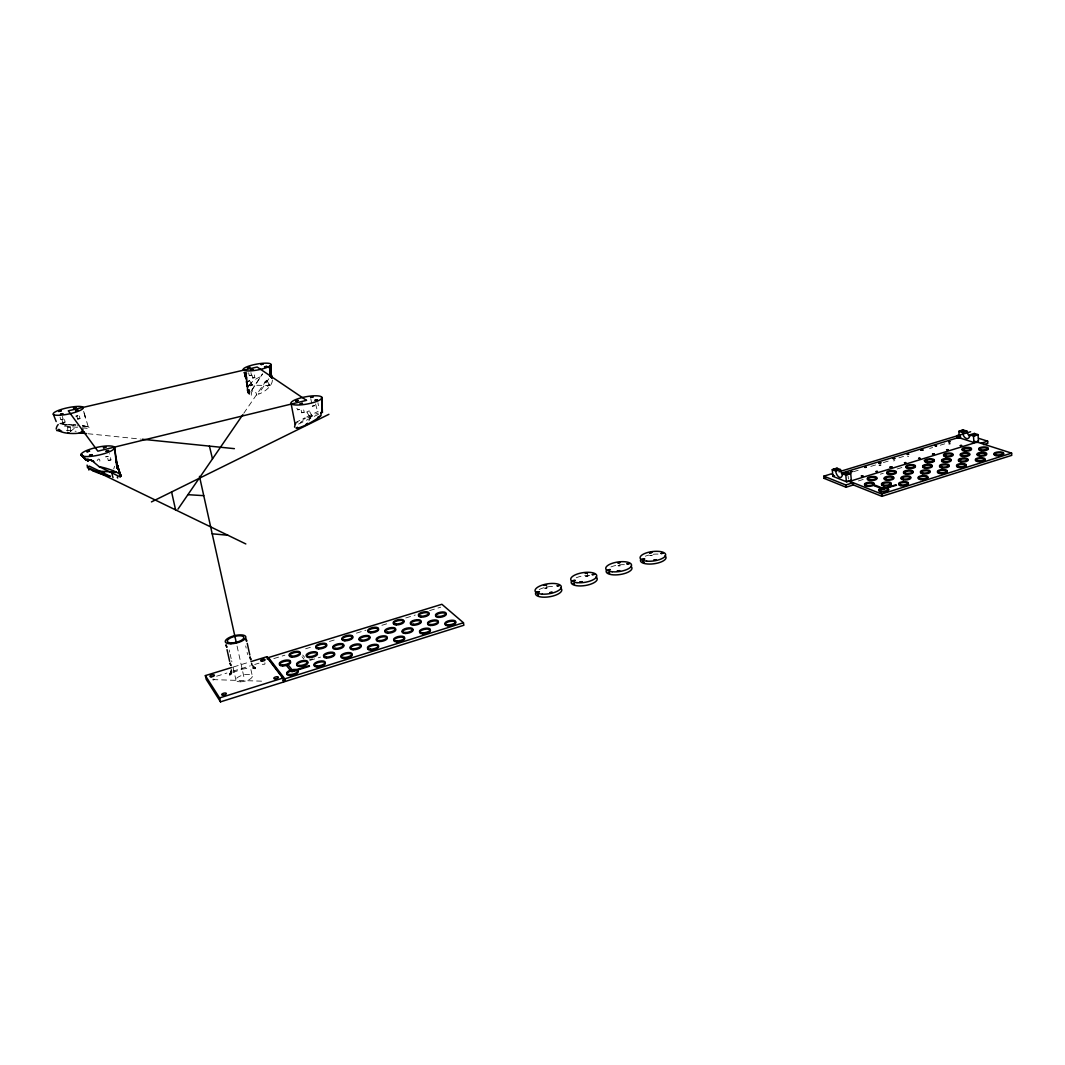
<?xml version="1.0" encoding="UTF-8"?>
<svg xmlns="http://www.w3.org/2000/svg" width="1065" height="1065" viewBox="0 0 1065 1065"><rect width="100%" height="100%" fill="white"/><g stroke="black" fill="none" stroke-linecap="round" stroke-linejoin="round"><path stroke-width="0.75" stroke-dasharray="5 3.75" d="M587.867 576.311L587.441 573.05M264.879 662.789L264.959 663.948M546.984 587.973L546.518 584.951M244.031 372.218L249.197 394.103L262.562 373.842M244.617 373.495L249.197 394.103L262.429 374.055M113.729 468.933L114.581 466.244M110.96 459.974L108.284 460.519L107.152 455.873M108.284 460.519L110.986 459.827L109.522 453.663M312.138 415.989L309.156 410.744L306.92 412.062L309.183 410.797M306.866 411.995L309.915 417.307L312.151 416.149L310.035 417.32M308.877 420.875L311.419 415.922M948.835 443.865L950.339 443.825L948.862 443.959M97.155 460.599C98.965 456.539 101.295 461.078 98.925 463.235M312.245 406.098L314.734 405.645L312.258 406.204M268.873 378.754L258.236 394.263A14.058 7.442 -32.1 0 0 272.254 379.193M243.805 413.247L268.26 377.636M80.021 418.638L77.625 419.144L76.227 413.553M77.585 419.038L79.995 418.518L79.023 414.378M77.852 415.856L75.961 416.362M65.058 422.193L62.755 422.672L61.291 417.041M62.662 422.539L65.098 422.006L63.767 416.468M62.449 416.402L63.101 419.277L60.745 419.783M70.343 431.511L77.599 425.72M316.838 408.8L315.373 403.116M232.809 672.574L241.875 669.193M295.351 422.645L301.049 419.823M306.747 417.001L318.155 411.37M318.741 414.125L297.934 424.403A15.602 2.769 -29 0 1 303.179 420.582M264.506 664.267L262.296 664.307M908.738 456.645L907.5 456.619M75.895 415.962L77.878 415.683M309.436 659.821L312.471 658.876M309.915 660.407L320.565 657.092M858.417 480.941L864.301 479.13M880.356 474.178L883.271 473.273M897.103 468.999L903.386 467.056M233.421 666.983L249.49 662.044M216.608 676.208L226.925 673.027M232.809 671.216L250.328 665.825M254.681 664.48L259.021 663.149M273.798 658.596L284.927 655.175M305.588 648.798L311.952 646.841M329.444 641.463L337.392 639.013M356.469 633.143L366.001 630.2M381.896 625.301L389.843 622.852M405.752 617.966L415.283 615.024M429.594 610.618L440.724 607.183M853.398 471.742L859.735 469.798M870.811 466.417L877.094 464.5M883.378 462.583L889.608 460.679M898.94 457.83L903.573 456.419M929.639 448.458L932.66 447.526M940.222 445.223L944.761 443.839M213.067 680.176L214.438 679.284L212.96 679.071M241.862 669.193L250.009 667.915M249.197 394.103A14.058 7.442 -32.1 0 1 249.25 385.184L270.457 385.463M212.854 679.616L264.107 681.241M75.775 425.388L59.227 423.697L76.547 425.468M82.391 426.053L87.343 426.559M82.844 426.106L87.57 426.586M69.278 426.519L62.795 425.867A15.336 4.5 -0.4 0 1 75.908 424.562M72.526 426.852L78.996 427.518M82.245 427.837L88.728 428.503L83.642 411.197M66.336 430.3L76.134 431.298M87.929 433.735L140.593 439.099M249.277 375.705L251.473 375.266L250.821 372.058M254.855 377.543L252.631 377.915L251.58 373.149M63.088 419.144L60.718 419.623L59.999 416.974M251.433 375.146L249.25 375.532L248.544 372.391M297.508 409.879C302.806 408.92 295.484 410.85 296.855 406.803M301.688 412.834L304.177 412.315L303.285 407.882M252.658 378.102L254.868 377.649L253.869 372.817M894.813 460.613L893.468 460.905M304.151 412.235L301.675 412.648L300.45 406.777M264.959 382.162L266.956 380.831L264.879 381.989L267.688 386.196L269.658 384.918L267.581 386.076M269.512 384.705L266.916 380.777M247.506 381.976L249.45 380.604L247.373 381.749L250.208 385.929L252.165 384.691L250.115 385.836M252.139 384.598L249.45 380.604M302.726 655.055L304.63 657.358M302.007 656.719L303.911 659.022M244.085 372.67L249.956 392.08L244.085 372.43M244.018 372.55L249.476 392.958L244.125 372.271M83.656 411.316L85.519 418.918L83.909 410.864M229.228 649.996L229.707 652.153M230.186 654.323L231.158 658.636M231.638 660.793L231.877 661.871M233.075 667.249L235.951 680.122M237.056 646.069L243.858 676.781M245.709 645.949L246.175 648.106M247.12 652.419L247.599 654.576M250.901 669.605L252.312 676.022M310.807 398.776L311.672 403.182M317.916 402.743L318.488 405.698M244.457 373.362L248.345 393.384L244.79 373.07M244.777 373.296L248.012 392.958L245.163 372.67M245.15 372.896L247.732 392.479L245.669 372.271M848.139 476.335L848.392 479.01M245.629 372.364L247.373 391.427L246.281 372.044M246.348 373.509L247.293 390.842L247.027 373.056M67.707 426.972L67.761 431.139M70.343 426.932L70.383 431.112M59.866 423.431A6.883 5.125 -87.7 0 1 63.567 423.803M82.311 425.294A15.336 4.5 -0.4 0 1 88.728 428.503M84.814 426.998A6.923 4.939 84.8 0 1 89.127 427.398M251.273 395.248A6.523 2.849 81 0 1 253.43 390.442A6.523 2.849 81 0 1 256.825 395.208M249.25 385.184A14.058 7.442 -32.1 0 1 261.378 376.464M296.749 422.432A7.189 3.528 88.3 0 1 297.92 422.099M307.825 417.799A15.602 2.769 -29 0 1 318.129 413.06M539.236 589.544A13.299 5.032 -9.1 0 1 555.637 586.535M576.232 577.763A13.153 4.939 -8.5 0 1 590.156 575.473M610.937 566.953A13.02 4.846 -8 0 1 624.716 564.703M645.284 556.223A12.9 4.753 -7.4 0 1 648.891 555.065M653.045 554.306A12.9 4.753 -7.4 0 1 659.328 554.173M879.064 465.179L881.048 465.072L879.091 465.112M267.515 385.823L269.219 384.611L267.515 385.876M585.697 576.458L587.88 576.125L585.737 576.378M649.903 555.557L652.073 555.331L649.903 555.557M250.049 385.57L251.952 384.412L250.049 385.517M618.126 565.808L620.203 565.768L618.139 565.768M544.761 588.226L546.971 588.026L544.787 588.173M108.35 456.366L105.635 456.858L108.337 456.286M309.902 417.214L311.978 416.002L309.928 417.187M240.397 681.813A8.44 3.208 -14.1 0 0 252.338 676.168A8.44 3.208 -14.1 0 0 239.652 676.262A8.44 3.208 -14.1 0 0 240.397 681.813"/><path stroke-width="1.5" d="M231.331 669.885L231.132 671.749M321.936 397.658A15.722 3.688 -10.5 0 1 298.839 404.993A15.722 3.688 -10.5 0 1 298.626 398.536A15.722 3.688 -10.5 0 1 321.936 397.658L321.83 406.258L321.643 397.019L322.282 409.466M250.568 658.543L249.956 656.865L250.754 659.741M322.309 409.413L322.056 405.099L322.415 412.315L320.885 413.06M297.548 427.278L296.003 428.037A15.602 2.769 -29 0 0 307.053 424.456A15.602 2.769 -29 0 0 320.671 415.843L322.189 409.652M271.096 364.643A14.204 2.969 -10.5 0 1 249.876 370.913A14.204 2.969 -10.5 0 1 250.421 365.588A14.204 2.969 -10.5 0 1 271.096 364.643L269.991 373.775L271.003 364.949L270.377 376.571L270.763 365.282L271.242 377.263A14.058 7.442 -32.1 0 1 271.588 377.689L270.377 365.654L271.242 377.263M230.999 672.321L231.172 671.589L229.814 674.638L231.451 673.346M93.76 470.663L96.489 471.409M904.491 462.716L906.035 462.623L904.544 462.809M103.571 474.963L104.663 471.502M861.385 475.922L862.903 475.895M864.833 467.335L866.351 467.202L864.873 467.429M106.034 451.174L108.776 450.575L106.074 451.254M103.425 447.699L106.141 447.114L103.491 447.806M86.957 451.706L89.686 451.121L87.011 451.813M960.297 445.529L961.815 445.49L960.324 445.623M947.983 449.803L946.545 449.736L948.036 449.656M948.689 441.722L950.18 441.682L948.742 441.842M918.629 458.336L920.147 458.23L918.642 458.416M907.3 454.356L908.804 454.249L907.327 454.449M894.76 458.629L893.282 458.735M893.269 458.629L894.773 458.522M87.463 459.068L92.189 460.826L99.058 466.616L119.879 476.814A16.934 3.421 15.7 0 0 116.271 472.101A16.934 3.421 15.7 0 0 99.058 466.616M230.732 673.826L229.787 674.638M317.317 399.828L314.841 400.28L317.317 399.695M177.962 509.15L242.873 414.618M298.187 400.586L295.724 401.039M295.697 400.906L298.2 400.453M77.998 410.305L75.615 410.824M75.562 410.704L77.971 410.171M75.841 407.589L73.538 408.055M73.472 407.935L75.868 407.416M60.612 414.179L63.048 413.646L60.638 414.285M61.064 410.97L58.721 411.503M58.642 411.37L61.051 410.85M266.769 366.466L264.586 366.893M264.519 366.759L266.769 366.347M261.058 364.456L263.268 364.03L261.165 364.603M253.204 369.608L250.994 370.048M250.927 369.914L253.164 369.488M249.796 367.292L247.626 367.718M247.559 367.585L249.782 367.159M113.063 471.542L115.486 472.487L112.903 471.689M116.977 468.028L116.325 460.972L116.87 468.068M229.934 674.465L230.719 673.839M862.823 476.002L861.399 476.068M305.043 418.212L303.245 419.038M317.583 417.373L320.671 415.843M151.443 501.908L328.899 414.312M975.473 441.469L973.796 441.482M70.157 427.132L67.774 427.078M976.152 442.388L977.99 442.361M231.957 667.436L205.359 675.596L206.237 679.403L220.508 701.848L283.956 681.88L283.13 677.992L266.876 656.719L250.941 661.605M285.34 681.44L463.874 625.248L463.448 622.745L441.882 604.281L268.487 657.558L269.032 660.06L285.34 681.44L284.794 678.858L268.487 657.558M1011.617 453.131L977.138 442.095L849.737 481.327L881.687 494.04L1011.617 453.131L1011.75 455.354L881.887 496.343L852.399 484.548M205.359 675.596L219.603 697.921L283.13 677.992M284.794 678.858L463.448 622.745M924.194 460.639L927.309 459.681M823.857 476.148L845.796 484.988L853.198 482.711L853.398 484.948L846.009 487.224L824.07 478.345L823.857 476.148L831.139 473.925L833.389 474.817M980.865 443.293L987.668 441.19L987.814 443.346L983.567 444.664M837.33 470.304L837.13 468.241A12.287 3.98 -5 0 0 832.271 469.718L835.626 471.036A5.924 3.062 72.4 0 0 839.46 477.36A5.924 3.062 72.4 0 0 842.362 473.685L847.274 472.194L850.709 473.526L851.308 480.222L846.409 481.739L832.897 476.335L832.271 469.718L837.13 468.241L840.498 469.559A5.911 3.075 72.4 0 0 842.814 474.737M963.505 432.017L963.359 430.007A12.008 3.621 -3.7 0 0 958.859 431.365L962.494 432.523A5.698 3.395 71.8 0 0 966.461 438.514A5.698 3.395 71.8 0 0 969.789 434.826L974.315 433.442L978.029 434.6L978.455 441.096L973.916 442.481L959.299 437.795L958.859 431.365L963.359 430.007L967.007 431.152A5.684 3.408 71.8 0 0 969.669 436.384M835.626 471.036L840.498 469.559M962.494 432.523L967.007 431.152M958.553 438.221L957.169 437.782L957.022 435.652L960.39 434.627M838.927 471.795L970.614 431.751M824.07 478.345L825.894 477.786M841.417 473.14L960.071 437.063M850.868 480.981L848.845 481.42L850.522 481.646M93.866 470.517L96.449 471.249M974.182 435.132C977.364 434.453 971.307 434.533 974.182 435.132A5.684 3.408 71.8 0 0 974.315 433.442M93.121 470.876L116.325 472.128M252.791 667.888C259.541 669.779 250.701 666.024 251.646 663.375M187.906 494.679L203.748 495.664M959.991 436.583L957.022 435.652M212.201 533.805L227.857 535.242M59.813 429.634L58.176 429.475A15.336 4.5 -0.4 0 0 68.147 433.269A15.336 4.5 -0.4 0 0 84.295 432.137L81.033 431.804M56.671 430.54L61.597 431.045M79.263 432.843L86.292 433.562M142.244 439.259L234.393 448.658M68.306 432.829L68.985 432.909L68.12 432.789M90.605 459.974L93.507 461.371M969.789 434.826L973.49 435.998L978.029 434.6A12.008 3.621 -3.7 0 1 973.49 435.998L973.916 442.481A11.981 3.661 -3.6 0 0 978.455 441.096M978.575 438.314L987.668 441.19M842.362 473.685L845.796 475.03L850.709 473.526A12.287 3.98 -5 0 1 845.796 475.03L846.409 481.739A12.274 4.02 -4.9 0 0 851.308 480.222M89.886 468.32L245.829 543.949M93.787 461.425L90.658 460.013M81.526 455.527L88.089 461.305M81.246 455.221L87.876 460.772L87.57 459.987M81.1 454.888L86.119 460.173L81.22 454.089L85.573 459.827M282.757 680.295L283.956 681.88M120.784 475.27L117.19 466.017L120.917 476.095L117.083 464.992L120.784 476.308L116.924 463.914L120.558 476.508L116.631 462.237L120.252 476.681M269.991 375.692L270.337 376.491M53.356 414.285L56.179 421.554M271.881 377.596L269.192 366.427L271.881 378.155L269.858 366.041L271.588 377.689M209.446 446.115L212.481 458.882M291.051 403.409L295.058 424.016M246.574 640.278C245.017 635.672 247.053 644.205 246.601 640.424M219.603 697.921L220.508 701.848M227.031 649.663L229.641 661.338M199.475 476.335L236.337 642.834M171.598 491.963L175.579 509.882M247.24 643.327L249.796 654.988M250.608 658.689L250.781 659.555M266.876 656.719L267.408 659.222M116.937 463.049L114.541 447.859A17.107 3.967 -12.3 0 0 89.726 449.337A17.107 3.967 -12.3 0 0 89.154 456.486A17.107 3.967 -12.3 0 0 114.541 447.859M114.487 447.486L116.258 462.543M845.796 484.988L846.009 487.224M881.687 494.04L881.887 496.343M959.299 437.795A11.981 3.661 -3.6 0 1 960.776 437.209M832.897 476.335A12.274 4.02 -4.9 0 1 834.521 475.709M847.274 472.194A5.911 3.075 72.4 0 1 846.995 474.351M82.178 431.112A6.923 4.939 84.8 0 1 82.937 429.035M56.192 429.115A6.883 5.125 -87.7 0 1 58.216 424.562M321.284 412.275A15.602 2.769 -29 0 1 322.415 412.315M294.566 427.132A7.189 3.528 88.3 0 1 295.844 423.377M113.036 477.626A7.322 2.063 63.5 0 1 113.156 472.381M117.23 477.093A7.322 2.063 63.5 0 1 117.696 477.985M88.648 468.547A17.746 1.571 83.5 0 1 88.888 470.051M87.104 465.112A22.804 5.152 -89 0 1 87.556 467.921M88.715 460.479A8.533 2.263 38.4 0 1 88.129 459.468M560.576 588.026A13.299 5.032 -9.1 0 1 549.101 596.826A13.299 5.032 -9.1 0 1 536.374 591.661M595.894 576.977A13.153 4.939 -8.5 0 1 585.391 585.497A13.153 4.939 -8.5 0 1 571.652 580.944M630.919 566.407A13.02 4.846 -8 0 1 620.07 574.528A13.02 4.846 -8 0 1 606.544 570.068M664.986 555.85A12.9 4.753 -7.4 0 1 653.937 563.771A12.9 4.753 -7.4 0 1 641.01 559.032M880.861 462.849L878.878 463.022L880.861 462.849M539.396 591.687L537.186 592.113L539.396 591.727M537.625 594.989L538.344 595.322L537.625 594.989M587.441 573.05L585.244 573.356L587.414 573.17M656.24 559.711L654.056 560.017L656.24 559.711M651.7 552.535L649.543 552.841L651.7 552.535M582.196 581.676L579.972 581.983L582.196 581.676M573.383 583.793L574.567 584.099L573.449 583.673M847.9 473.659L845.863 473.832L847.9 473.659M663.242 553.201L661.072 553.507L663.242 553.201M837.05 469.412L835.053 469.652L837.037 469.385M226.778 647.121L226.06 645.084L226.778 647.121M230.852 665.306L230.12 663.255L230.852 665.306M306.254 424.296L307.612 423.324L306.267 424.269M644.618 559.019L642.435 559.311L644.618 559.019M642.821 562.04L643.806 562.373L642.821 562.04M629.202 563.638L627.019 563.864L629.202 563.638M619.577 570.667L617.367 570.947L619.577 570.667M619.883 562.6L617.7 562.853L619.883 562.639M610.205 569.575L608.009 569.828L610.205 569.615M552.123 592.313L549.873 592.646L552.123 592.313M608.448 572.797L609.739 573.103L608.435 572.797M546.518 584.991L544.295 585.324L546.518 584.991M963.545 431.085L961.602 431.258L963.492 431.179M594.496 574.341L592.286 574.647L594.496 574.341M575.127 580.385L572.903 580.651L575.113 580.438M934.404 453.956L932.421 454.143L934.391 453.996M559.152 585.564L556.915 585.83L559.138 585.617M922.956 450.029L920.985 450.176L922.956 450.029M892.017 467.003L890.007 467.136L892.017 467.003M877.4 471.436L875.869 471.569L877.4 471.462M851.96 471.649L850.442 471.808L851.947 471.595M92.202 454.688L89.433 455.301L92.189 454.622M936.508 445.862L935.03 445.876L936.508 445.796M313.03 396.952L310.554 397.431L313.017 396.846M302.407 403.449L299.891 403.928L302.393 403.342M307.905 423.697L306.92 424.216L307.825 423.75M309.023 665.692L291.943 671.03L292.409 671.629L309.502 666.277L309.023 665.692M293.035 671.057L291.317 671.589L286.645 665.652L288.349 665.119L293.035 671.057M895.572 484.895L883.205 488.782L896.49 485.254L895.572 484.895M884.269 488.768L883.031 489.155L874.019 485.613L875.244 485.227L884.269 488.768M306.494 400.36L97.847 451.174L68.306 410.824L257.158 367.012L306.494 400.36M254.216 668.021L254.202 668.008M255.334 668.221L254.522 668.048L255.334 668.221M110.174 476.281L89.287 466.111A16.934 3.421 15.7 0 0 93.068 470.85A16.934 3.421 15.7 0 0 110.174 476.281M996.095 455.647A4.846 1.518 -3.1 0 0 1003.683 454.143A4.846 1.518 -3.1 0 0 996.8 452.984A4.846 1.518 -3.1 0 0 996.095 455.647M996.055 454.808A4.846 1.518 -3.1 0 0 1003.629 453.317A4.846 1.518 -3.1 0 0 996.747 452.159A4.846 1.518 -3.1 0 0 996.055 454.808M979.52 456.073A4.819 1.518 -3.3 0 0 986.683 454.369A4.819 1.518 -3.3 0 0 979.441 453.464A4.819 1.518 -3.3 0 0 979.52 456.073M979.467 455.248A4.819 1.504 -3.3 0 0 986.643 453.544A4.819 1.504 -3.3 0 0 979.387 452.638A4.819 1.504 -3.3 0 0 979.467 455.248M964.437 451.067A4.739 1.478 -3.6 0 0 971.52 449.39A4.739 1.478 -3.6 0 0 964.424 448.511A4.739 1.478 -3.6 0 0 964.437 451.067M964.384 450.255A4.739 1.478 -3.6 0 0 971.466 448.578A4.739 1.478 -3.6 0 0 964.371 447.699A4.739 1.478 -3.6 0 0 964.384 450.255M981.158 450.681A4.766 1.478 -3.4 0 0 988.253 449.004A4.766 1.478 -3.4 0 0 981.065 448.125A4.766 1.478 -3.4 0 0 981.158 450.681M981.105 449.869A4.766 1.478 -3.4 0 0 988.2 448.179A4.766 1.478 -3.4 0 0 981.011 447.3A4.766 1.478 -3.4 0 0 981.105 449.869M943.923 462.277A4.793 1.531 -3.7 0 0 951.152 460.546A4.793 1.531 -3.7 0 0 944.003 459.614A4.793 1.531 -3.7 0 0 943.923 462.277M943.856 461.438A4.806 1.531 -3.7 0 0 951.085 459.721A4.806 1.531 -3.7 0 0 943.949 458.789A4.806 1.531 -3.7 0 0 943.856 461.438M962.654 456.446A4.779 1.504 -3.5 0 0 969.802 454.742A4.779 1.504 -3.5 0 0 962.64 453.836A4.779 1.504 -3.5 0 0 962.654 456.446M962.587 455.62A4.779 1.504 -3.5 0 0 969.749 453.916A4.779 1.504 -3.5 0 0 962.587 453.011A4.779 1.504 -3.5 0 0 962.587 455.62M945.893 456.818A4.753 1.504 -3.7 0 0 953.055 455.114A4.753 1.504 -3.7 0 0 945.973 454.209A4.753 1.504 -3.7 0 0 945.893 456.818M945.84 455.993A4.753 1.491 -3.7 0 0 952.989 454.289A4.753 1.491 -3.7 0 0 945.906 453.384A4.753 1.491 -3.7 0 0 945.84 455.993M927.136 462.623A4.766 1.518 -3.9 0 0 934.351 460.905A4.766 1.518 -3.9 0 0 927.295 459.974A4.766 1.518 -3.9 0 0 927.136 462.623M927.069 461.797A4.766 1.518 -3.9 0 0 934.298 460.08A4.766 1.518 -3.9 0 0 927.242 459.148A4.766 1.518 -3.9 0 0 927.069 461.797M941.913 467.841A4.846 1.558 -3.7 0 0 949.208 466.084A4.846 1.558 -3.7 0 0 942.006 465.125A4.846 1.558 -3.7 0 0 941.913 467.841M941.846 467.003A4.846 1.558 -3.7 0 0 949.141 465.259A4.846 1.558 -3.7 0 0 941.939 464.3A4.846 1.558 -3.7 0 0 941.846 467.003M960.83 461.917A4.832 1.531 -3.5 0 0 968.058 460.2A4.832 1.531 -3.5 0 0 960.83 459.255A4.832 1.531 -3.5 0 0 960.83 461.917M960.763 461.092A4.832 1.531 -3.5 0 0 968.005 459.361A4.832 1.531 -3.5 0 0 960.776 458.429A4.832 1.531 -3.5 0 0 960.763 461.092M977.856 461.571A4.859 1.544 -3.3 0 0 985.098 459.84A4.859 1.544 -3.3 0 0 977.777 458.895A4.859 1.544 -3.3 0 0 977.856 461.571M977.803 460.732A4.859 1.544 -3.3 0 0 985.045 459.002A4.859 1.544 -3.3 0 0 977.723 458.07A4.859 1.544 -3.3 0 0 977.803 460.732M939.849 473.512A4.886 1.584 -3.7 0 0 947.224 471.742A4.886 1.584 -3.7 0 0 939.956 470.743A4.886 1.584 -3.7 0 0 939.849 473.512M939.796 472.66A4.886 1.584 -3.7 0 0 947.171 470.89A4.886 1.584 -3.7 0 0 939.902 469.905A4.886 1.584 -3.7 0 0 939.796 472.66M958.966 467.508A4.872 1.571 -3.5 0 0 966.275 465.751A4.872 1.571 -3.5 0 0 958.979 464.793A4.872 1.571 -3.5 0 0 958.966 467.508M958.913 466.67A4.872 1.558 -3.5 0 0 966.221 464.912A4.872 1.558 -3.5 0 0 958.926 463.954A4.872 1.558 -3.5 0 0 958.913 466.67M866.764 486.279A4.872 1.611 -4.5 0 0 874.259 484.482A4.872 1.611 -4.5 0 0 867.23 483.443A4.872 1.611 -4.5 0 0 866.764 486.279M866.684 485.427A4.872 1.611 -4.5 0 0 874.192 483.63A4.872 1.611 -4.5 0 0 867.15 482.591A4.872 1.611 -4.5 0 0 866.684 485.427M886.4 480.169A4.846 1.597 -4.3 0 0 893.828 478.385A4.846 1.597 -4.3 0 0 886.759 477.373A4.846 1.597 -4.3 0 0 886.4 480.169M886.32 479.33A4.846 1.597 -4.3 0 0 893.761 477.546A4.846 1.597 -4.3 0 0 886.692 476.534A4.846 1.597 -4.3 0 0 886.32 479.33M905.796 474.138A4.832 1.571 -4.1 0 0 913.158 472.367A4.832 1.571 -4.1 0 0 906.062 471.382A4.832 1.571 -4.1 0 0 905.796 474.138M905.729 473.299A4.832 1.571 -4.1 0 0 913.091 471.542A4.832 1.571 -4.1 0 0 905.995 470.557A4.832 1.571 -4.1 0 0 905.729 473.299M924.966 468.174A4.819 1.544 -3.9 0 0 932.261 466.43A4.819 1.544 -3.9 0 0 925.152 465.472A4.819 1.544 -3.9 0 0 924.966 468.174M924.913 467.335A4.819 1.544 -3.9 0 0 932.195 465.591A4.819 1.544 -3.9 0 0 925.086 464.633A4.819 1.544 -3.9 0 0 924.913 467.335M908.152 468.494A4.793 1.544 -4.1 0 0 915.447 466.763A4.793 1.544 -4.1 0 0 908.418 465.804A4.793 1.544 -4.1 0 0 908.152 468.494M908.086 467.668A4.793 1.544 -4.1 0 0 915.381 465.924A4.793 1.544 -4.1 0 0 908.352 464.979A4.793 1.544 -4.1 0 0 908.086 467.668M888.956 474.444A4.806 1.558 -4.3 0 0 896.317 472.687A4.806 1.558 -4.3 0 0 889.302 471.702A4.806 1.558 -4.3 0 0 888.956 474.444M888.889 473.606A4.806 1.558 -4.3 0 0 896.237 471.848A4.806 1.558 -4.3 0 0 889.235 470.876A4.806 1.558 -4.3 0 0 888.889 473.606M869.533 480.461A4.819 1.584 -4.5 0 0 876.948 478.678A4.819 1.584 -4.5 0 0 869.972 477.679A4.819 1.584 -4.5 0 0 869.533 480.461M869.453 479.623A4.819 1.584 -4.5 0 0 876.881 477.852A4.819 1.584 -4.5 0 0 869.905 476.84A4.819 1.584 -4.5 0 0 869.453 479.623M883.777 486.013A4.899 1.624 -4.3 0 0 891.285 484.202A4.899 1.624 -4.3 0 0 884.163 483.164A4.899 1.624 -4.3 0 0 883.777 486.013M883.71 485.161A4.899 1.624 -4.3 0 0 891.219 483.364A4.899 1.624 -4.3 0 0 884.096 482.312A4.899 1.624 -4.3 0 0 883.71 485.161M903.386 479.876A4.872 1.597 -4.1 0 0 910.828 478.092A4.872 1.597 -4.1 0 0 903.679 477.08A4.872 1.597 -4.1 0 0 903.386 479.876M903.32 479.037A4.872 1.597 -4.1 0 0 910.761 477.253A4.872 1.597 -4.1 0 0 903.599 476.241A4.872 1.597 -4.1 0 0 903.32 479.037M922.756 473.819A4.859 1.584 -3.9 0 0 930.131 472.061A4.859 1.584 -3.9 0 0 922.956 471.076A4.859 1.584 -3.9 0 0 922.756 473.819M922.703 472.98A4.859 1.571 -3.9 0 0 930.065 471.223A4.859 1.571 -3.9 0 0 922.889 470.237A4.859 1.571 -3.9 0 0 922.703 472.98M920.506 479.583A4.899 1.611 -3.9 0 0 927.948 477.799A4.899 1.611 -3.9 0 0 920.706 476.774A4.899 1.611 -3.9 0 0 920.506 479.583M920.44 478.744A4.912 1.611 -3.9 0 0 927.881 476.947A4.912 1.611 -3.9 0 0 920.653 475.935A4.912 1.611 -3.9 0 0 920.44 478.744M900.937 485.733A4.926 1.637 -4.1 0 0 908.445 483.936A4.926 1.637 -4.1 0 0 901.23 482.884A4.926 1.637 -4.1 0 0 900.937 485.733M900.87 484.881A4.926 1.637 -4.1 0 0 908.378 483.084A4.926 1.637 -4.1 0 0 901.163 482.032A4.926 1.637 -4.1 0 0 900.87 484.881M881.114 491.963A4.939 1.664 -4.3 0 0 888.703 490.14A4.939 1.664 -4.3 0 0 881.514 489.061A4.939 1.664 -4.3 0 0 881.114 491.963M881.048 491.111A4.939 1.651 -4.3 0 0 888.636 489.274A4.939 1.651 -4.3 0 0 881.447 488.209A4.939 1.651 -4.3 0 0 881.048 491.111M60.266 415.217A15.349 3.155 -12 0 0 83.283 407.948A15.349 3.155 -12 0 0 61.251 409.426A15.349 3.155 -12 0 0 60.266 415.217M222.931 695.165A2.41 0.932 -14.5 0 0 226.352 693.528A2.41 0.932 -14.5 0 0 222.745 693.555A2.41 0.932 -14.5 0 0 222.931 695.165M211.083 676.834A2.343 0.879 -14.4 0 0 214.424 675.277A2.343 0.879 -14.4 0 0 210.937 675.317A2.343 0.879 -14.4 0 0 211.083 676.834M275.089 678.831A2.356 0.919 -13.7 0 0 278.378 677.234A2.356 0.919 -13.7 0 0 274.783 677.273A2.356 0.919 -13.7 0 0 275.089 678.831M261.884 661.205A2.29 0.865 -13.6 0 0 265.092 659.688A2.29 0.865 -13.6 0 0 261.617 659.741A2.29 0.865 -13.6 0 0 261.884 661.205M230.932 643.766A10.57 3.794 -13.6 0 0 245.842 636.923A10.57 3.794 -13.6 0 0 229.867 637.269A10.57 3.794 -13.6 0 0 230.932 643.766M231.811 642.887A8.507 3.049 -13.6 0 0 243.832 637.389A8.507 3.049 -13.6 0 0 230.999 637.655A8.507 3.049 -13.6 0 0 231.811 642.887M447.726 625.767A5.485 2.117 -10.8 0 0 455.873 622.626A5.485 2.117 -10.8 0 0 447.793 622.04A5.485 2.117 -10.8 0 0 447.726 625.767M447.553 624.836A5.498 2.117 -10.7 0 0 455.714 621.694A5.498 2.117 -10.7 0 0 447.633 621.108A5.498 2.117 -10.7 0 0 447.553 624.836M430.287 625.475A5.471 2.09 -11 0 0 438.461 622.346A5.471 2.09 -11 0 0 430.46 621.76A5.471 2.09 -11 0 0 430.287 625.475M430.127 624.543A5.471 2.09 -11 0 0 438.287 621.414A5.471 2.09 -11 0 0 430.3 620.828A5.471 2.09 -11 0 0 430.127 624.543M421.074 617.114A5.392 2.037 -11.1 0 0 429.142 614.052A5.392 2.037 -11.1 0 0 421.287 613.493A5.392 2.037 -11.1 0 0 421.074 617.114M420.901 616.196A5.392 2.024 -11.1 0 0 428.982 613.134A5.392 2.024 -11.1 0 0 421.128 612.588A5.392 2.024 -11.1 0 0 420.901 616.196M438.208 617.367A5.405 2.05 -10.8 0 0 446.262 614.292A5.405 2.05 -10.8 0 0 438.327 613.733A5.405 2.05 -10.8 0 0 438.208 617.367M438.035 616.435A5.418 2.05 -10.8 0 0 446.089 613.373A5.418 2.05 -10.8 0 0 438.168 612.814A5.418 2.05 -10.8 0 0 438.035 616.435M387.94 633.143A5.511 2.103 -11.7 0 0 395.794 629.735A5.511 2.103 -11.7 0 0 387.434 629.535A5.511 2.103 -11.7 0 0 387.94 633.143M387.753 632.211A5.511 2.09 -11.7 0 0 395.621 628.816A5.511 2.09 -11.7 0 0 387.261 628.603A5.511 2.09 -11.7 0 0 387.753 632.211M413.473 625.208A5.458 2.077 -11.2 0 0 421.181 621.867A5.458 2.077 -11.2 0 0 412.821 621.667A5.458 2.077 -11.2 0 0 413.473 625.208M413.3 624.276A5.458 2.077 -11.2 0 0 421.021 620.935A5.458 2.077 -11.2 0 0 412.661 620.749A5.458 2.077 -11.2 0 0 413.3 624.276M396.326 624.915A5.445 2.05 -11.5 0 0 404.074 621.587A5.445 2.05 -11.5 0 0 395.781 621.401A5.445 2.05 -11.5 0 0 396.326 624.915M396.153 623.997A5.445 2.05 -11.5 0 0 403.901 620.669A5.445 2.05 -11.5 0 0 395.608 620.482A5.445 2.05 -11.5 0 0 396.153 623.997M370.78 632.81A5.498 2.077 -11.9 0 0 378.674 629.428A5.498 2.077 -11.9 0 0 370.38 629.229A5.498 2.077 -11.9 0 0 370.78 632.81M370.607 631.878A5.498 2.077 -11.9 0 0 378.488 628.51A5.498 2.077 -11.9 0 0 370.207 628.297A5.498 2.077 -11.9 0 0 370.607 631.878M379.353 641.543A5.578 2.143 -11.9 0 0 387.327 638.081A5.578 2.143 -11.9 0 0 378.887 637.842A5.578 2.143 -11.9 0 0 379.353 641.543M379.167 640.597A5.578 2.143 -11.9 0 0 387.154 637.136A5.578 2.143 -11.9 0 0 378.714 636.91A5.578 2.143 -11.9 0 0 379.167 640.597M405.232 633.462A5.525 2.117 -11.4 0 0 413.06 630.054A5.525 2.117 -11.4 0 0 404.62 629.841A5.525 2.117 -11.4 0 0 405.232 633.462M405.059 632.53A5.525 2.117 -11.4 0 0 412.887 629.122A5.525 2.117 -11.4 0 0 404.447 628.909A5.525 2.117 -11.4 0 0 405.059 632.53M422.672 633.795A5.538 2.143 -11.2 0 0 430.473 630.36A5.538 2.143 -11.2 0 0 421.966 630.147A5.538 2.143 -11.2 0 0 422.672 633.795M422.499 632.85A5.538 2.143 -11.2 0 0 430.3 629.428A5.538 2.143 -11.2 0 0 421.793 629.215A5.538 2.143 -11.2 0 0 422.499 632.85M370.567 650.129A5.645 2.183 -12.1 0 0 378.674 646.601A5.645 2.183 -12.1 0 0 370.154 646.348A5.645 2.183 -12.1 0 0 370.567 650.129M370.394 649.184A5.645 2.183 -12.1 0 0 378.488 645.643A5.645 2.183 -12.1 0 0 369.981 645.403A5.645 2.183 -12.1 0 0 370.394 649.184M396.806 641.902A5.591 2.17 -11.6 0 0 404.753 638.428A5.591 2.17 -11.6 0 0 396.247 638.188A5.591 2.17 -11.6 0 0 396.806 641.902M396.633 640.957A5.591 2.157 -11.6 0 0 404.58 637.482A5.591 2.157 -11.6 0 0 396.06 637.256A5.591 2.157 -11.6 0 0 396.633 640.957M282.691 665.971A5.738 2.183 -13.4 0 0 290.652 662.15A5.738 2.183 -13.4 0 0 281.866 662.27A5.738 2.183 -13.4 0 0 282.691 665.971M282.478 665.013A5.738 2.183 -13.4 0 0 290.452 661.192A5.738 2.183 -13.4 0 0 281.666 661.325A5.738 2.183 -13.4 0 0 282.478 665.013M309.196 657.584A5.684 2.17 -13 0 0 317.503 654.03A5.684 2.17 -13 0 0 309.143 653.764A5.684 2.17 -13 0 0 309.196 657.584M308.996 656.639A5.684 2.157 -13 0 0 317.303 653.085A5.684 2.157 -13 0 0 308.943 652.818A5.684 2.157 -13 0 0 308.996 656.639M335.808 649.331A5.618 2.143 -12.5 0 0 343.955 645.829A5.618 2.143 -12.5 0 0 335.595 645.576A5.618 2.143 -12.5 0 0 335.808 649.331M335.608 648.385A5.618 2.143 -12.5 0 0 343.769 644.884A5.618 2.143 -12.5 0 0 335.408 644.644A5.618 2.143 -12.5 0 0 335.608 648.385M362.047 641.17A5.565 2.117 -12.1 0 0 370.048 637.722A5.565 2.117 -12.1 0 0 361.687 637.496A5.565 2.117 -12.1 0 0 362.047 641.17M361.86 640.238A5.565 2.117 -12.1 0 0 369.874 636.79A5.565 2.117 -12.1 0 0 361.514 636.564A5.565 2.117 -12.1 0 0 361.86 640.238M344.887 640.811A5.551 2.103 -12.3 0 0 352.928 637.376A5.551 2.103 -12.3 0 0 344.634 637.15A5.551 2.103 -12.3 0 0 344.887 640.811M344.701 639.879A5.551 2.09 -12.3 0 0 352.741 636.457A5.551 2.09 -12.3 0 0 344.448 636.231A5.551 2.09 -12.3 0 0 344.701 639.879M318.648 648.931A5.605 2.117 -12.7 0 0 326.822 645.443A5.605 2.117 -12.7 0 0 318.541 645.19A5.605 2.117 -12.7 0 0 318.648 648.931M318.448 647.986A5.605 2.117 -12.7 0 0 326.636 644.511A5.605 2.117 -12.7 0 0 318.342 644.258A5.605 2.117 -12.7 0 0 318.448 647.986M292.036 657.145A5.671 2.143 -13.2 0 0 300.37 653.617A5.671 2.143 -13.2 0 0 292.076 653.351A5.671 2.143 -13.2 0 0 292.036 657.145M291.837 656.213A5.671 2.143 -13.2 0 0 300.17 652.672A5.671 2.143 -13.2 0 0 291.877 652.406A5.671 2.143 -13.2 0 0 291.837 656.213M299.531 666.45A5.751 2.21 -13.2 0 0 307.958 662.816A5.751 2.21 -13.2 0 0 299.531 662.523A5.751 2.21 -13.2 0 0 299.531 666.45M299.332 665.492A5.751 2.21 -13.2 0 0 307.772 661.871A5.751 2.21 -13.2 0 0 299.332 661.578A5.751 2.21 -13.2 0 0 299.332 665.492M326.502 658.024A5.698 2.183 -12.7 0 0 334.783 654.456A5.698 2.183 -12.7 0 0 326.356 654.19A5.698 2.183 -12.7 0 0 326.502 658.024M326.316 657.078A5.698 2.183 -12.7 0 0 334.596 653.511A5.698 2.183 -12.7 0 0 326.156 653.244A5.698 2.183 -12.7 0 0 326.316 657.078M353.114 649.73A5.631 2.17 -12.3 0 0 361.235 646.215A5.631 2.17 -12.3 0 0 352.808 645.962A5.631 2.17 -12.3 0 0 353.114 649.73M352.928 648.785A5.631 2.17 -12.3 0 0 361.048 645.27A5.631 2.17 -12.3 0 0 352.622 645.017A5.631 2.17 -12.3 0 0 352.928 648.785M343.968 658.476A5.711 2.21 -12.5 0 0 352.222 654.882A5.711 2.21 -12.5 0 0 343.715 654.616A5.711 2.21 -12.5 0 0 343.968 658.476M343.782 657.518A5.711 2.21 -12.5 0 0 352.036 653.937A5.711 2.21 -12.5 0 0 343.529 653.657A5.711 2.21 -12.5 0 0 343.782 657.518M316.997 666.93A5.764 2.236 -13 0 0 325.411 663.282A5.764 2.236 -13 0 0 316.891 662.989A5.764 2.236 -13 0 0 316.997 666.93M316.798 665.971A5.764 2.236 -13 0 0 325.211 662.323A5.764 2.236 -13 0 0 316.704 662.044A5.764 2.236 -13 0 0 316.798 665.971M290.119 675.516A5.831 2.263 -13.4 0 0 298.187 671.589A5.831 2.263 -13.4 0 0 289.241 671.709A5.831 2.263 -13.4 0 0 290.119 675.516M289.92 674.558A5.831 2.263 -13.4 0 0 297.987 670.63A5.831 2.263 -13.4 0 0 289.041 670.75A5.831 2.263 -13.4 0 0 289.92 674.558M542.271 594.15A13.299 5.019 -9.1 0 0 561.322 586.722A13.299 5.019 -9.1 0 0 540.953 585.564A13.299 5.019 -9.1 0 0 542.271 594.15M576.99 582.648A13.153 4.926 -8.5 0 0 596.773 575.952A13.153 4.926 -8.5 0 0 577.443 573.982A13.153 4.926 -8.5 0 0 576.99 582.648M612.189 571.759A13.033 4.832 -8 0 0 631.558 565.209A13.033 4.832 -8 0 0 612.162 563.332A13.033 4.832 -8 0 0 612.189 571.759M646.721 561.149A12.9 4.739 -7.4 0 0 665.678 554.719A12.9 4.739 -7.4 0 0 646.215 552.948A12.9 4.739 -7.4 0 0 646.721 561.149"/></g></svg>
